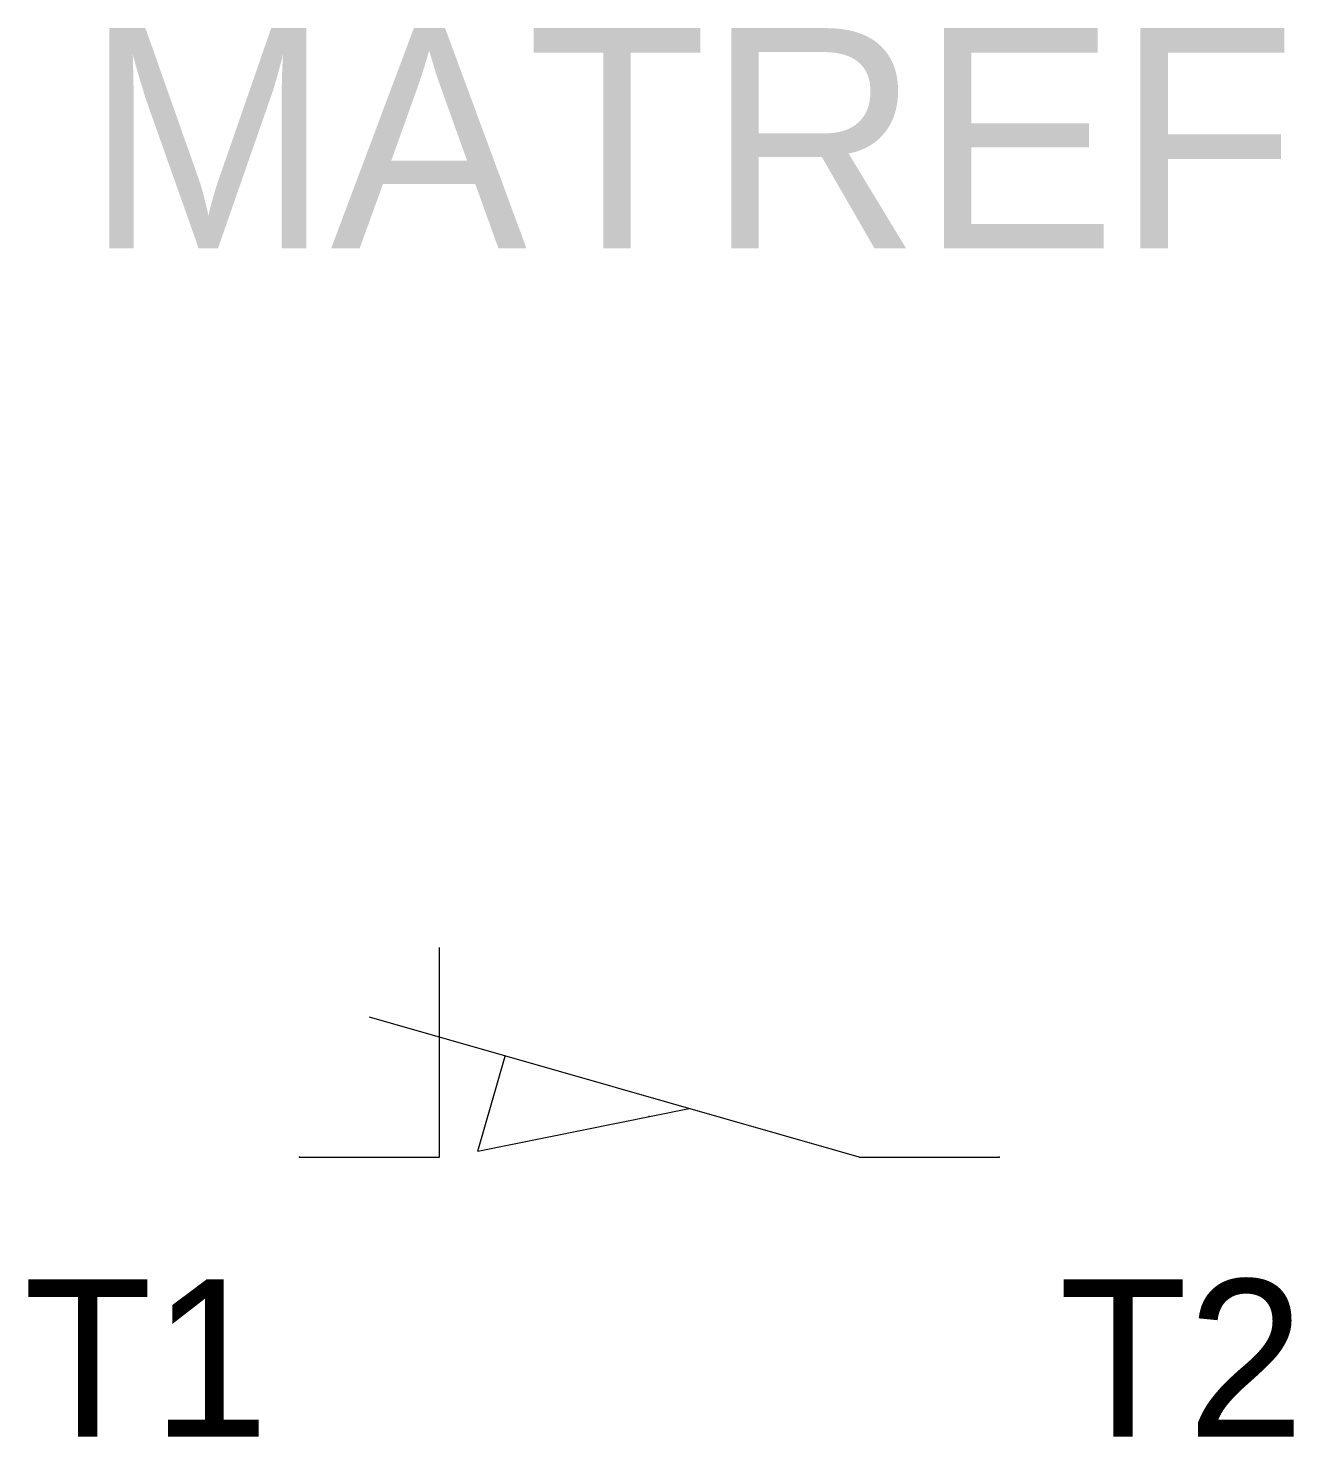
# Model space of a CAD drawing. Extents: x -8.9 to 9.2, y -4 to 16.1.
import ezdxf
from ezdxf.enums import TextEntityAlignment as Align

# ---------------------------------------------------------------- set-up
doc = ezdxf.new("R2010")
doc.units = 0
doc.layers.get('0').update_dxf_attribs({"linetype": 'CONTINUOUS'})
for name, color, linetype in [('A', 7, 'CONTINUOUS'), ('C', 6, 'CONTINUOUS'), ('T2', 7, 'CONTINUOUS')]:
    doc.layers.add(name, color=color, linetype=linetype)

msp = doc.modelspace()

# ---------------------------------------------------------------- linework, layer by layer
at = {"color": 0, "linetype": 'CONTINUOUS'}
for p, q in [((-3, 2), (-3, 3)), ((3, 0), (-4, 2)), ((-3, 0), (-3, 2)), ((-2.45, 0.085), (-2.061, 1.446)), ((-2.45, 0.085), (0.571, 0.694)), ((-5, 0), (-3, 0)), ((3, 0), (5, 0))]:
    msp.add_line(p, q, dxfattribs=at)
at = {"layer": 'A', "color": 0, "linetype": 'CONTINUOUS'}
msp.add_point((0, 0.579), dxfattribs=at)
at = {"layer": 'C', "color": 0, "linetype": 'CONTINUOUS'}
for p in [(-5, 0), (5, 0)]:
    msp.add_point(p, dxfattribs=at)

# ---------------------------------------------------------------- texts
at = {"color": 0, "linetype": 'CONTINUOUS'}
msp.add_attdef('MATREF', text='', height=3.15, dxfattribs=at).set_placement((0.592, 12.995), align=Align.CENTER)
at = {"layer": 'T2', "color": 0, "linetype": 'CONTINUOUS'}
msp.add_attdef('T1', text='', height=2.25, dxfattribs=at).set_placement((-5.437, -4), align=Align.RIGHT)
msp.add_attdef('T2', (5.855, -4), '', height=2.25, dxfattribs=at)

doc.saveas('drawing.dxf')
